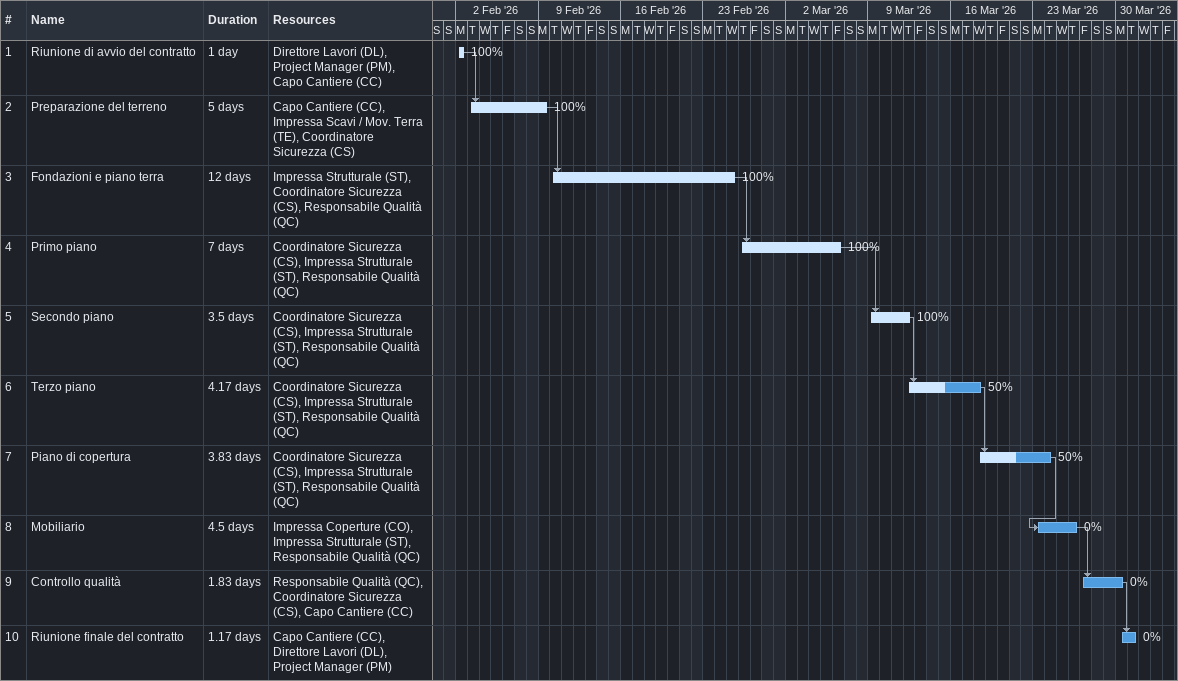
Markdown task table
| ID | Task | Duration | Start | Finish | Predecessors | Resources | % complete |
|---|---|---|---|---|---|---|---|
| 1 | Riunione di avvio del contratto | 1d | 2026-02-02 | 2026-02-02 |  | Direttore Lavori (DL), Project Manager (PM), Capo Cantiere (CC) | 100 |
| 2 | Preparazione del terreno | 5d | 2026-02-03 | 2026-02-09 | 1 | Capo Cantiere (CC), Impressa Scavi / Mov. Terra (ΤΕ), Coordinatore Sicurezza (CS) | 100 |
| 3 | Fondazioni e piano terra | 12d | 2026-02-10 | 2026-02-25 | 2 | Impressa Strutturale (ST), Coordinatore Sicurezza (CS), Responsabile Qualità (QC) | 100 |
| 4 | Primo piano | 7d | 2026-02-26 | 2026-03-06 | 3 | Coordinatore Sicurezza (CS), Impressa Strutturale (ST), Responsabile Qualità (QC) | 100 |
| 5 | Secondo piano | 3.5d | 2026-03-09 | 2026-03-12 | 4 | Coordinatore Sicurezza (CS), Impressa Strutturale (ST), Responsabile Qualità (QC) | 100 |
| 6 | Terzo piano | 4.17d | 2026-03-12 | 2026-03-18 | 5 | Coordinatore Sicurezza (CS), Impressa Strutturale (ST), Responsabile Qualità (QC) | 50 |
| 7 | Piano di copertura | 3.83d | 2026-03-18 | 2026-03-24 | 6 | Coordinatore Sicurezza (CS), Impressa Strutturale (ST), Responsabile Qualità (QC) | 50 |
| 8 | Mobiliario | 4.5d | 2026-03-23 | 2026-03-26 | 7 | Impressa Coperture (CO), Impressa Strutturale (ST), Responsabile Qualità (QC) | 0 |
| 9 | Controllo qualità | 1.83d | 2026-03-27 | 2026-03-30 | 8 | Responsabile Qualità (QC), Coordinatore Sicurezza (CS), Capo Cantiere (CC) | 0 |
| 10 | Riunione finale del contratto | 1.17d | 2026-03-30 | 2026-03-31 | 9 | Capo Cantiere (CC), Direttore Lavori (DL), Project Manager (PM) | 0 |
